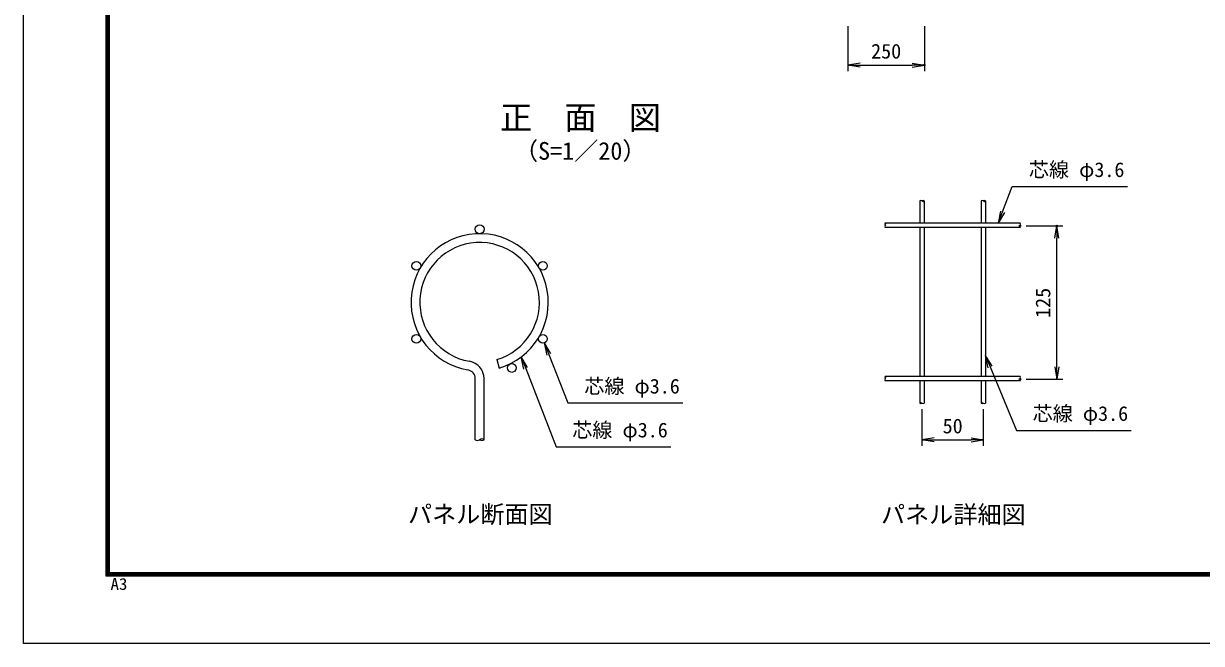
# Model space of a CAD drawing. Units: millimetres, scale not verified, with parts at other scales. Extents: x -4200 to 4200, y -2970 to 2970.
# Drawn here: x -4200 to -356, y -2970 to -947 of the extents above; entities that cross this region are included whole.
import ezdxf
from ezdxf.enums import TextEntityAlignment as Align

# ---------------------------------------------------------------- set-up
doc = ezdxf.new("R2010")
doc.units = ezdxf.units.MM
doc.header["$LTSCALE"] = 10
doc.header["$PDMODE"] = 32
doc.header["$PDSIZE"] = 5
for name, color, linetype, lineweight in [('0-0_D-TTL-TXT', 7, 'Continuous', 25), ('0-4_D-STR-DIM', 7, 'Continuous', 13), ('0-A_D-STR2', 7, 'Continuous', 13), ('0-D_D-STR-TXT', 7, 'Continuous', 13), ('0-E_D-TTL', 7, 'Continuous', 25)]:
    doc.layers.add(name, color=color, linetype=linetype, lineweight=lineweight)
doc.layers.add('0-5_0', color=7, linetype='Continuous')
doc.layers.add('0-6_Defpoints', color=7, linetype='Continuous')
doc.styles.add('ＭＳ ゴシック', font='')
doc.styles.get('ＭＳ ゴシック').set_extended_font_data('MS Gothic')

# ---------------------------------------------------------------- blocks, each defined once
blk = doc.blocks.new('_Open')
at = {"layer": '0-5_0'}
blk.add_line((-10, 1.667), (0, 0), dxfattribs=at)
blk.add_lwpolyline([(-10, -1.667), (0, 0), (-10, 0)], dxfattribs=at)

msp = doc.modelspace()

# ---------------------------------------------------------------- linework, layer by layer
at = {"layer": '0-4_D-STR-DIM'}
for p, q in [((-1509.97, -956.02), (-1509.97, -1102.66)), ((-1259.97, -956.02), (-1259.97, -1102.66)), ((-1469.97, -1082.66), (-1299.97, -1082.66)), ((-927.89, -1607.71), (-807.89, -1607.71)), ((-827.89, -2067.71), (-827.89, -1647.71)), ((-927.89, -2107.71), (-807.89, -2107.71)), ((-1267.89, -2205.91), (-1267.89, -2325.63)), ((-1067.89, -2205.91), (-1067.89, -2325.63)), ((-1227.89, -2312.3), (-1267.89, -2305.63)), ((-1227.89, -2305.63), (-1107.89, -2305.63)), ((-1107.89, -2298.97), (-1067.89, -2305.63))]:
    msp.add_line(p, q, dxfattribs=at)
for points in [[(-1227.89, -2298.97), (-1267.89, -2305.63), (-1227.89, -2305.63)], [(-1107.89, -2312.3), (-1067.89, -2305.63), (-1107.89, -2305.63)]]:
    msp.add_lwpolyline(points, dxfattribs=at)
for centre, radius, start, end in [((-1271.49, -1529.53), 5.11, 45.18146, 134.81854), ((-1264.29, -1529.53), 5.11, 45.18146, 134.81854), ((-1264.29, -1522.29), 5.11, 225.18146, 314.81854), ((-1071.49, -1529.53), 5.11, 45.18146, 134.81854), ((-1064.29, -1529.53), 5.11, 45.18146, 134.81854), ((-1064.29, -1522.29), 5.11, 225.18146, 314.81854), ((-1384.26, -1602.31), 5.11, 135.18146, 224.81854), ((-1384.26, -1609.51), 5.11, 135.18146, 224.81854), ((-1391.51, -1602.31), 5.11, 315.18146, 44.81854), ((-944.26, -1609.51), 5.11, 135.18146, 224.81854), ((-951.51, -1602.31), 5.11, 315.18146, 44.81854), ((-951.51, -1609.51), 5.11, 315.18146, 44.81854), ((-1384.26, -2102.31), 5.11, 135.18146, 224.81854), ((-1384.26, -2109.51), 5.11, 135.18146, 224.81854), ((-1391.51, -2102.31), 5.11, 315.18146, 44.81854), ((-944.26, -2109.51), 5.11, 135.18146, 224.81854), ((-951.51, -2102.31), 5.11, 315.18146, 44.81854), ((-951.51, -2109.51), 5.11, 315.18146, 44.81854), ((-1271.49, -2189.53), 5.11, 45.18146, 134.81854), ((-1271.49, -2182.29), 5.11, 225.18146, 314.81854), ((-1264.29, -2182.29), 5.11, 225.18146, 314.81854), ((-1071.49, -2189.53), 5.11, 45.18146, 134.81854), ((-1071.49, -2182.29), 5.11, 225.18146, 314.81854), ((-1064.29, -2182.29), 5.11, 225.18146, 314.81854), ((-2718.7, -2295.57), 12, 233.12027, 306.87973), ((-2704.3, -2314.77), 12, 53.12027, 126.87973), ((-2704.3, -2295.57), 12, 233.12027, 306.87973)]:
    msp.add_arc(centre, radius, start, end, dxfattribs=at)
at = {"layer": '0-6_Defpoints'}
for p in [(-1259.97, -1082.66), (-947.89, -1607.71), (-827.89, -1607.71), (-947.89, -2107.71)]:
    msp.add_point(p, dxfattribs=at)
at = {"layer": '0-A_D-STR2'}
for p, q in [((-1275.09, -1525.91), (-1275.09, -1598.71)), ((-1260.69, -1525.91), (-1260.69, -1598.71)), ((-1075.09, -1525.91), (-1075.09, -1598.71)), ((-1060.69, -1525.91), (-1060.69, -1598.71)), ((-947.89, -1598.71), (-1387.89, -1598.71)), ((-947.89, -1613.11), (-1387.89, -1613.11)), ((-1275.09, -1613.11), (-1275.09, -2098.71)), ((-1260.69, -1613.11), (-1260.69, -2098.71)), ((-1075.09, -1613.11), (-1075.09, -2098.71)), ((-1060.69, -1613.11), (-1060.69, -2098.71)), ((-2655.72, -2043.97), (-2647.49, -2071.57)), ((-2725.9, -2305.17), (-2725.9, -2105.99)), ((-2697.1, -2305.17), (-2697.1, -2105.99)), ((-947.89, -2098.71), (-1387.89, -2098.71)), ((-947.89, -2113.11), (-1387.89, -2113.11)), ((-1275.09, -2113.11), (-1275.09, -2185.91)), ((-1260.69, -2113.11), (-1260.69, -2185.91)), ((-1075.09, -2113.11), (-1075.09, -2185.91)), ((-1060.69, -2113.11), (-1060.69, -2185.91))]:
    msp.add_line(p, q, dxfattribs=at)
for centre in [(-2711.5, -1618.51), (-2917.96, -1737.71), (-2505.04, -1737.71), (-2917.96, -1976.11), (-2505.04, -1976.11), (-2606.55, -2070.97)]:
    msp.add_circle(centre, 14.4, dxfattribs=at)
for centre, radius, start, end in [((-2711.5, -1856.91), 224, 286.60421, 260.16066), ((-2711.5, -1856.91), 195.2, 286.60421, 260.16066), ((-2754.7, -2105.99), 57.6, 0, 80.16066), ((-2754.7, -2105.99), 28.8, 0, 80.16066)]:
    msp.add_arc(centre, radius, start, end, dxfattribs=at)
at = {"layer": '0-D_D-STR-TXT'}
for p, q in [((-998.85, -1563.78), (-1019.44, -1598.71)), ((-2491.66, -2029.26), (-2499.85, -1989.54)), ((-2567.47, -2074.73), (-2575.66, -2035.02)), ((-1051.57, -2070.13), (-1060.69, -2030.62))]:
    msp.add_line(p, q, dxfattribs=at)
for points in [[(-1011.29, -1558.98), (-1019.44, -1598.71), (-1005.07, -1561.38), (-973.31, -1478.89), (-597.73, -1478.89)], [(-2479.22, -2024.46), (-2499.85, -1989.54), (-2485.44, -2026.86), (-2424.24, -2185.34), (-2048.66, -2185.34)], [(-2555.03, -2069.93), (-2575.66, -2035.02), (-2561.25, -2072.33), (-2462.33, -2328.47), (-2088.02, -2328.47)], [(-1039.24, -2065.04), (-1060.69, -2030.62), (-1045.4, -2067.59), (-959.81, -2274.63), (-585.5, -2274.63)]]:
    msp.add_lwpolyline(points, dxfattribs=at)
at = {"layer": '0-E_D-TTL', "color": 2}
msp.add_lwpolyline([(-4200, 2970), (4200, 2970), (4200, -2970), (-4200, -2970)], close=True, dxfattribs=at)
at = {"layer": '0-E_D-TTL'}
for points in [[(-3930, 2750), (3930, 2750), (3930, -2750), (-3930, -2750)], [(-3927.5, 2747.5), (3927.5, 2747.5), (3927.5, -2747.5), (-3927.5, -2747.5)], [(-3925, 2745), (3925, 2745), (3925, -2745), (-3925, -2745)], [(-3922.5, 2742.5), (3922.5, 2742.5), (3922.5, -2742.5), (-3922.5, -2742.5)], [(-3920, 2740), (3920, 2740), (3920, -2740), (-3920, -2740)]]:
    msp.add_lwpolyline(points, close=True, dxfattribs=at)

# ---------------------------------------------------------------- block references
at = {"layer": '0-4_D-STR-DIM', "xscale": 4, "yscale": 4}
for p, rotation in [((-1509.97, -1082.66), 180), ((-827.89, -1607.71), 90), ((-827.89, -2107.71), 270)]:
    msp.add_blockref('_Open', p, dxfattribs=dict(at, rotation=rotation))
msp.add_blockref('_Open', (-1259.97, -1082.66), dxfattribs=at)

# ---------------------------------------------------------------- texts
at = {"layer": '0-0_D-TTL-TXT', "style": 'ＭＳ ゴシック'}
for s, height, p in [('正\u3000面\u3000図', 76.98, (-2644.87, -1315.73)), ('（S=1／20）', 57.7, (-2599.39, -1408.93)), ('パネル断面図', 57.7, (-2945.41, -2594.49)), ('パネル詳細図', 57.7, (-1401.8, -2595.41))]:
    msp.add_text(s, height=height, dxfattribs=at).set_placement(p, align=Align.BOTTOM_LEFT)
at = {"layer": '0-4_D-STR-DIM', "style": 'ＭＳ ゴシック'}
for s, p in [('250', (-1433.97, -1075.91)), ('50', (-1200.51, -2298.88))]:
    msp.add_text(s, height=48.09, dxfattribs=at).set_placement(p, align=Align.BOTTOM_LEFT)
msp.add_text('125', height=48.09, rotation=90, dxfattribs=at).set_placement((-834.64, -1907.71), align=Align.BOTTOM_LEFT)
at = {"layer": '0-D_D-STR-TXT', "style": 'ＭＳ ゴシック'}
for p in [(-919.09, -1462.5), (-2370.02, -2168.95), (-906.85, -2258.24), (-2409.38, -2312.08)]:
    msp.add_text('芯線 φ3.6', height=48.09, dxfattribs=at).set_placement(p, align=Align.BOTTOM_LEFT)
at = {"layer": '0-E_D-TTL', "style": 'ＭＳ ゴシック', "width": 1.05}
msp.add_text('A3', height=38.48, dxfattribs=at).set_placement((-3916.09, -2806.81), align=Align.BOTTOM_LEFT)

doc.saveas('drawing.dxf')
